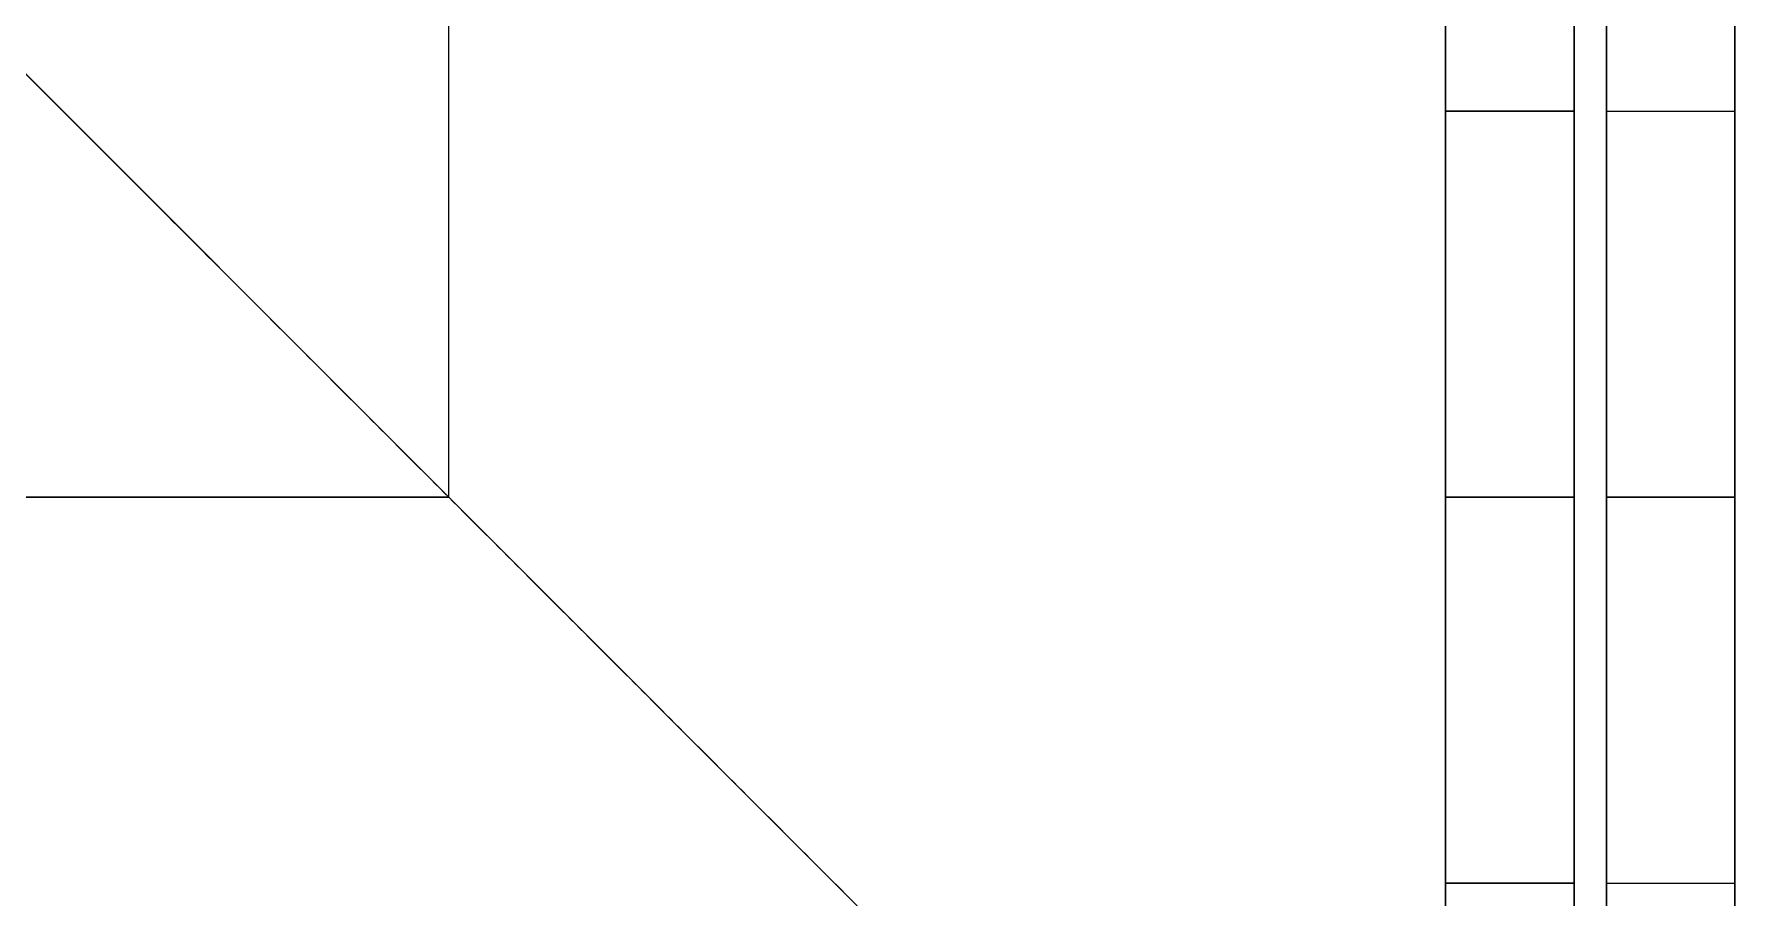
# Model space of a CAD drawing. Header units: millimetres. Extents: x -5956 to -4640, y -5088 to -3772.
# Drawn here: x -4666.56 to -4640.11, y -5074.12 to -5060.69 of the extents above; entities that cross this region are included whole.
import ezdxf

# ---------------------------------------------------------------- set-up
doc = ezdxf.new("R2010")
doc.units = ezdxf.units.MM
doc.header["$MEASUREMENT"] = 0
doc.layers.add('staal', color=5, linetype='Continuous', true_color=0x0000ff)

msp = doc.modelspace()

# ---------------------------------------------------------------- linework, layer by layer
at = {"layer": 'staal'}
for p, q in [((-4640.11, -5087.894, -424.813), (-4680.11, -5047.894, -424.813)), ((-4640.11, -5087.894, -424.813), (-4680.11, -5047.894, -424.813)), ((-4640.11, -5087.894, 1276), (-4680.11, -5047.894, 1276)), ((-4644.61, -5061.894, 1490.51), (-4642.61, -5061.894, 1490.51)), ((-4644.61, -5061.894, 1565.51), (-4642.61, -5061.894, 1565.51)), ((-4644.61, -5061.894, 1791.51), (-4642.61, -5061.894, 1791.51)), ((-4644.61, -5061.894, 1716.51), (-4642.61, -5061.894, 1716.51)), ((-4642.61, -5061.894, -254.313), (-4644.61, -5061.894, -254.313)), ((-4642.61, -5061.894, -329.313), (-4644.61, -5061.894, -329.313)), ((-4642.11, -5061.894, 1145.5), (-4640.11, -5061.894, 1145.5)), ((-4642.11, -5061.894, 1220.5), (-4640.11, -5061.894, 1220.5)), ((-4642.11, -5061.894, 995.5), (-4640.11, -5061.894, 995.5)), ((-4642.11, -5061.894, 1070.5), (-4640.11, -5061.894, 1070.5)), ((-4642.11, -5061.894, 845.5), (-4640.11, -5061.894, 845.5)), ((-4642.11, -5061.894, 920.5), (-4640.11, -5061.894, 920.5)), ((-4642.11, -5061.894, 770.5), (-4640.11, -5061.894, 770.5)), ((-4642.11, -5061.894, 695.5), (-4640.11, -5061.894, 695.5)), ((-4642.11, -5061.894, 95.5), (-4640.11, -5061.894, 95.5)), ((-4642.11, -5061.894, 170.5), (-4640.11, -5061.894, 170.5)), ((-4642.11, -5061.894, 320.5), (-4640.11, -5061.894, 320.5)), ((-4642.11, -5061.894, 245.5), (-4640.11, -5061.894, 245.5)), ((-4642.11, -5061.894, 470.5), (-4640.11, -5061.894, 470.5)), ((-4642.11, -5061.894, 395.5), (-4640.11, -5061.894, 395.5)), ((-4642.11, -5061.894, 620.5), (-4640.11, -5061.894, 620.5)), ((-4642.11, -5061.894, 545.5), (-4640.11, -5061.894, 545.5)), ((-4644.61, -5067.894, 1621.01), (-4642.61, -5067.894, 1621.01)), ((-4644.61, -5067.894, 1453.01), (-4642.61, -5067.894, 1453.01)), ((-4644.61, -5067.894, 1484.51), (-4642.61, -5067.894, 1484.51)), ((-4644.61, -5067.894, 1496.51), (-4642.61, -5067.894, 1496.51)), ((-4644.61, -5067.894, 1559.51), (-4642.61, -5067.894, 1559.51)), ((-4644.61, -5067.894, 1571.51), (-4642.61, -5067.894, 1571.51)), ((-4644.61, -5067.894, 1661.01), (-4642.61, -5067.894, 1661.01)), ((-4644.61, -5067.894, 1829.01), (-4642.61, -5067.894, 1829.01)), ((-4644.61, -5067.894, 1797.51), (-4642.61, -5067.894, 1797.51)), ((-4644.61, -5067.894, 1785.51), (-4642.61, -5067.894, 1785.51)), ((-4644.61, -5067.894, 1722.51), (-4642.61, -5067.894, 1722.51)), ((-4644.61, -5067.894, 1710.51), (-4642.61, -5067.894, 1710.51)), ((-4642.61, -5067.894, -384.813), (-4644.61, -5067.894, -384.813)), ((-4642.61, -5067.894, -216.813), (-4644.61, -5067.894, -216.813)), ((-4642.61, -5067.894, -248.313), (-4644.61, -5067.894, -248.313)), ((-4642.61, -5067.894, -260.313), (-4644.61, -5067.894, -260.313)), ((-4642.61, -5067.894, -323.313), (-4644.61, -5067.894, -323.313)), ((-4642.61, -5067.894, -335.313), (-4644.61, -5067.894, -335.313)), ((-4640.11, -5067.894, 40), (-4642.11, -5067.894, 40)), ((-4640.11, -5067.894, 1276), (-4642.11, -5067.894, 1276)), ((-4642.11, -5067.894, 1139.5), (-4640.11, -5067.894, 1139.5)), ((-4642.11, -5067.894, 1151.5), (-4640.11, -5067.894, 1151.5)), ((-4642.11, -5067.894, 1214.5), (-4640.11, -5067.894, 1214.5)), ((-4642.11, -5067.894, 1226.5), (-4640.11, -5067.894, 1226.5)), ((-4642.11, -5067.894, 989.5), (-4640.11, -5067.894, 989.5)), ((-4642.11, -5067.894, 1001.5), (-4640.11, -5067.894, 1001.5)), ((-4642.11, -5067.894, 1064.5), (-4640.11, -5067.894, 1064.5)), ((-4642.11, -5067.894, 1076.5), (-4640.11, -5067.894, 1076.5)), ((-4642.11, -5067.894, 839.5), (-4640.11, -5067.894, 839.5)), ((-4642.11, -5067.894, 851.5), (-4640.11, -5067.894, 851.5)), ((-4642.11, -5067.894, 914.5), (-4640.11, -5067.894, 914.5)), ((-4642.11, -5067.894, 926.5), (-4640.11, -5067.894, 926.5)), ((-4642.11, -5067.894, 764.5), (-4640.11, -5067.894, 764.5)), ((-4642.11, -5067.894, 776.5), (-4640.11, -5067.894, 776.5)), ((-4642.11, -5067.894, 689.5), (-4640.11, -5067.894, 689.5)), ((-4642.11, -5067.894, 701.5), (-4640.11, -5067.894, 701.5)), ((-4642.11, -5067.894, 89.5), (-4640.11, -5067.894, 89.5)), ((-4642.11, -5067.894, 101.5), (-4640.11, -5067.894, 101.5)), ((-4642.11, -5067.894, 164.5), (-4640.11, -5067.894, 164.5)), ((-4642.11, -5067.894, 176.5), (-4640.11, -5067.894, 176.5)), ((-4642.11, -5067.894, 314.5), (-4640.11, -5067.894, 314.5)), ((-4642.11, -5067.894, 326.5), (-4640.11, -5067.894, 326.5)), ((-4642.11, -5067.894, 239.5), (-4640.11, -5067.894, 239.5)), ((-4642.11, -5067.894, 251.5), (-4640.11, -5067.894, 251.5)), ((-4642.11, -5067.894, 464.5), (-4640.11, -5067.894, 464.5)), ((-4642.11, -5067.894, 476.5), (-4640.11, -5067.894, 476.5)), ((-4642.11, -5067.894, 389.5), (-4640.11, -5067.894, 389.5)), ((-4642.11, -5067.894, 401.5), (-4640.11, -5067.894, 401.5)), ((-4642.11, -5067.894, 614.5), (-4640.11, -5067.894, 614.5)), ((-4642.11, -5067.894, 626.5), (-4640.11, -5067.894, 626.5)), ((-4642.11, -5067.894, 539.5), (-4640.11, -5067.894, 539.5)), ((-4642.11, -5067.894, 551.5), (-4640.11, -5067.894, 551.5)), ((-4644.61, -5073.894, 1490.51), (-4642.61, -5073.894, 1490.51)), ((-4644.61, -5073.894, 1565.51), (-4642.61, -5073.894, 1565.51)), ((-4644.61, -5073.894, 1791.51), (-4642.61, -5073.894, 1791.51)), ((-4644.61, -5073.894, 1716.51), (-4642.61, -5073.894, 1716.51)), ((-4642.61, -5073.894, -254.313), (-4644.61, -5073.894, -254.313)), ((-4642.61, -5073.894, -329.313), (-4644.61, -5073.894, -329.313)), ((-4642.11, -5073.894, 1145.5), (-4640.11, -5073.894, 1145.5)), ((-4642.11, -5073.894, 1220.5), (-4640.11, -5073.894, 1220.5)), ((-4642.11, -5073.894, 995.5), (-4640.11, -5073.894, 995.5)), ((-4642.11, -5073.894, 1070.5), (-4640.11, -5073.894, 1070.5)), ((-4642.11, -5073.894, 845.5), (-4640.11, -5073.894, 845.5)), ((-4642.11, -5073.894, 920.5), (-4640.11, -5073.894, 920.5)), ((-4642.11, -5073.894, 770.5), (-4640.11, -5073.894, 770.5)), ((-4642.11, -5073.894, 695.5), (-4640.11, -5073.894, 695.5)), ((-4642.11, -5073.894, 95.5), (-4640.11, -5073.894, 95.5)), ((-4642.11, -5073.894, 170.5), (-4640.11, -5073.894, 170.5)), ((-4642.11, -5073.894, 320.5), (-4640.11, -5073.894, 320.5)), ((-4642.11, -5073.894, 245.5), (-4640.11, -5073.894, 245.5)), ((-4642.11, -5073.894, 470.5), (-4640.11, -5073.894, 470.5)), ((-4642.11, -5073.894, 395.5), (-4640.11, -5073.894, 395.5)), ((-4642.11, -5073.894, 620.5), (-4640.11, -5073.894, 620.5)), ((-4642.11, -5073.894, 545.5), (-4640.11, -5073.894, 545.5))]:
    msp.add_line(p, q, dxfattribs=at)
msp.add_lwpolyline([(-4640.11, -5087.894), (-5956.11, -5087.894), (-5956.11, -3771.894), (-4640.11, -3771.894)], close=True, dxfattribs=at)
for points in [[(-4640.11, -5087.894, 1621.01), (-4640.11, -4429.894, 1621.01), (-4640.11, -3771.894, 1621.01)], [(-4640.11, -5087.894, 1661.01), (-4640.11, -4429.894, 1661.01), (-4640.11, -3771.894, 1661.01)], [(-4640.11, -5087.894, -424.813), (-4640.11, -4429.894, -424.813), (-4640.11, -3771.894, -424.813)], [(-4640.11, -5087.894, -384.813), (-4640.11, -4429.894, -384.813), (-4640.11, -3771.894, -384.813)], [(-4642.11, -5085.894, 1659.01), (-4642.11, -4429.894, 1659.01), (-4642.11, -3773.894, 1659.01)], [(-4642.11, -5085.894, 1623.01), (-4642.11, -4429.894, 1623.01), (-4642.11, -3773.894, 1623.01)], [(-4642.11, -5085.894, -386.813), (-4642.11, -4429.894, -386.813), (-4642.11, -3773.894, -386.813)], [(-4642.11, -5085.894, -422.813), (-4642.11, -4429.894, -422.813), (-4642.11, -3773.894, -422.813)], [(-4660.11, -5067.894, 1661.01), (-4660.11, -5032.644, 1661.01), (-4660.11, -4997.394, 1661.01)], [(-4660.11, -5067.894, 1659.01), (-4660.11, -5032.644, 1659.01), (-4660.11, -4997.394, 1659.01)], [(-4660.11, -5067.894, 1623.01), (-4660.11, -5032.644, 1623.01), (-4660.11, -4997.394, 1623.01)], [(-4660.11, -5067.894, 1621.01), (-4660.11, -5032.644, 1621.01), (-4660.11, -4997.394, 1621.01)], [(-4660.11, -5067.894, -384.813), (-4660.11, -5033.144, -384.813), (-4660.11, -4998.394, -384.813)], [(-4660.11, -5067.894, -386.813), (-4660.11, -5033.144, -386.813), (-4660.11, -4998.394, -386.813)], [(-4660.11, -5067.894, -422.813), (-4660.11, -5033.144, -422.813), (-4660.11, -4998.394, -422.813)], [(-4660.11, -5067.894, -424.813), (-4660.11, -5033.144, -424.813), (-4660.11, -4998.394, -424.813)], [(-4642.11, -5085.894, 1641.01), (-4642.11, -5042.144, 1641.01), (-4642.11, -4998.394, 1641.01)], [(-4642.11, -5085.894, -404.813), (-4642.11, -5042.144, -404.813), (-4642.11, -4998.394, -404.813)], [(-4640.11, -5087.894, 1641.01), (-4640.11, -5043.144, 1641.01), (-4640.11, -4998.394, 1641.01)], [(-4640.11, -5087.894, -404.813), (-4640.11, -5043.144, -404.813), (-4640.11, -4998.394, -404.813)], [(-4640.11, -5087.894, 1621.01), (-4660.11, -5067.894, 1621.01), (-4680.11, -5047.894, 1621.01)], [(-4680.11, -5047.894, 1661.01), (-4660.11, -5067.894, 1661.01), (-4640.11, -5087.894, 1661.01)], [(-4640.11, -5087.894, 1621.01), (-4660.11, -5067.894, 1621.01), (-4680.11, -5047.894, 1621.01)], [(-4680.11, -5047.894, 1661.01), (-4660.11, -5067.894, 1661.01), (-4640.11, -5087.894, 1661.01)], [(-4640.11, -5087.894, -384.813), (-4660.11, -5067.894, -384.813), (-4680.11, -5047.894, -384.813)], [(-4640.11, -5087.894, -424.813), (-4660.11, -5067.894, -424.813), (-4680.11, -5047.894, -424.813)], [(-4680.11, -5047.894, -384.813), (-4660.11, -5067.894, -384.813), (-4640.11, -5087.894, -384.813)], [(-4640.11, -5087.894, 40), (-4640.11, -5067.894, 40), (-4640.11, -5047.894, 40)], [(-4640.11, -5087.894, 1276), (-4640.11, -5067.894, 1276), (-4640.11, -5047.894, 1276)], [(-4640.11, -5087.894, 658), (-4640.11, -5067.894, 658), (-4640.11, -5047.894, 658)], [(-4642.11, -5085.894, 1659.01), (-4660.11, -5067.894, 1659.01), (-4678.11, -5049.894, 1659.01)], [(-4678.11, -5049.894, 1623.01), (-4660.11, -5067.894, 1623.01), (-4642.11, -5085.894, 1623.01)], [(-4642.11, -5085.894, 1659.01), (-4660.11, -5067.894, 1659.01), (-4678.11, -5049.894, 1659.01)], [(-4678.11, -5049.894, 1623.01), (-4660.11, -5067.894, 1623.01), (-4642.11, -5085.894, 1623.01)], [(-4678.11, -5049.894, -386.813), (-4660.11, -5067.894, -386.813), (-4642.11, -5085.894, -386.813)], [(-4642.11, -5085.894, -422.813), (-4660.11, -5067.894, -422.813), (-4678.11, -5049.894, -422.813)], [(-4642.11, -5085.894, -386.813), (-4660.11, -5067.894, -386.813), (-4678.11, -5049.894, -386.813)], [(-4678.11, -5049.894, -422.813), (-4660.11, -5067.894, -422.813), (-4642.11, -5085.894, -422.813)], [(-4642.11, -5049.894, 40), (-4642.11, -5067.894, 40), (-4642.11, -5085.894, 40)], [(-4642.11, -5049.894, 1276), (-4642.11, -5067.894, 1276), (-4642.11, -5085.894, 1276)], [(-4642.11, -5049.894, 658), (-4642.11, -5067.894, 658), (-4642.11, -5085.894, 658)], [(-4642.61, -5050.394, 1621.01), (-4642.61, -5067.894, 1621.01), (-4642.61, -5085.394, 1621.01)], [(-4642.61, -5050.394, 1453.01), (-4642.61, -5067.894, 1453.01), (-4642.61, -5085.394, 1453.01)], [(-4642.61, -5050.394, 1537.01), (-4642.61, -5067.894, 1537.01), (-4642.61, -5085.394, 1537.01)], [(-4642.61, -5050.394, 1661.01), (-4642.61, -5067.894, 1661.01), (-4642.61, -5085.394, 1661.01)], [(-4642.61, -5050.394, 1829.01), (-4642.61, -5067.894, 1829.01), (-4642.61, -5085.394, 1829.01)], [(-4642.61, -5050.394, 1745.01), (-4642.61, -5067.894, 1745.01), (-4642.61, -5085.394, 1745.01)], [(-4642.61, -5085.394, -384.813), (-4642.61, -5067.894, -384.813), (-4642.61, -5050.394, -384.813)], [(-4642.61, -5085.394, -216.813), (-4642.61, -5067.894, -216.813), (-4642.61, -5050.394, -216.813)], [(-4642.61, -5085.394, -300.813), (-4642.61, -5067.894, -300.813), (-4642.61, -5050.394, -300.813)], [(-4644.61, -5083.394, 1621.01), (-4644.61, -5067.894, 1621.01), (-4644.61, -5052.394, 1621.01)], [(-4644.61, -5083.394, 1453.01), (-4644.61, -5067.894, 1453.01), (-4644.61, -5052.394, 1453.01)], [(-4644.61, -5083.394, 1537.01), (-4644.61, -5067.894, 1537.01), (-4644.61, -5052.394, 1537.01)], [(-4644.61, -5083.394, 1661.01), (-4644.61, -5067.894, 1661.01), (-4644.61, -5052.394, 1661.01)], [(-4644.61, -5083.394, 1829.01), (-4644.61, -5067.894, 1829.01), (-4644.61, -5052.394, 1829.01)], [(-4644.61, -5083.394, 1745.01), (-4644.61, -5067.894, 1745.01), (-4644.61, -5052.394, 1745.01)], [(-4644.61, -5052.394, -384.813), (-4644.61, -5067.894, -384.813), (-4644.61, -5083.394, -384.813)], [(-4644.61, -5052.394, -216.813), (-4644.61, -5067.894, -216.813), (-4644.61, -5083.394, -216.813)], [(-4644.61, -5052.394, -300.813), (-4644.61, -5067.894, -300.813), (-4644.61, -5083.394, -300.813)], [(-4660.11, -5067.894, 1661.01), (-4695.36, -5067.894, 1661.01), (-4730.61, -5067.894, 1661.01)], [(-4660.11, -5067.894, 1659.01), (-4695.36, -5067.894, 1659.01), (-4730.61, -5067.894, 1659.01)], [(-4660.11, -5067.894, 1623.01), (-4695.36, -5067.894, 1623.01), (-4730.61, -5067.894, 1623.01)], [(-4660.11, -5067.894, 1621.01), (-4695.36, -5067.894, 1621.01), (-4730.61, -5067.894, 1621.01)], [(-4730.61, -5067.894, -384.813), (-4695.36, -5067.894, -384.813), (-4660.11, -5067.894, -384.813)], [(-4730.61, -5067.894, -386.813), (-4695.36, -5067.894, -386.813), (-4660.11, -5067.894, -386.813)], [(-4730.61, -5067.894, -422.813), (-4695.36, -5067.894, -422.813), (-4660.11, -5067.894, -422.813)], [(-4730.61, -5067.894, -424.813), (-4695.36, -5067.894, -424.813), (-4660.11, -5067.894, -424.813)], [(-4660.11, -5067.894, 1621.01), (-4660.11, -5067.894, 1622.01), (-4660.11, -5067.894, 1623.01)], [(-4660.11, -5067.894, 1659.01), (-4660.11, -5067.894, 1660.01), (-4660.11, -5067.894, 1661.01)], [(-4660.11, -5067.894, 1621.01), (-4660.11, -5067.894, 1622.01), (-4660.11, -5067.894, 1623.01)], [(-4660.11, -5067.894, 1659.01), (-4660.11, -5067.894, 1660.01), (-4660.11, -5067.894, 1661.01)], [(-4660.11, -5067.894, -424.813), (-4660.11, -5067.894, -423.813), (-4660.11, -5067.894, -422.813)], [(-4660.11, -5067.894, -386.813), (-4660.11, -5067.894, -385.813), (-4660.11, -5067.894, -384.813)], [(-4659.957, -5068.046, -384.813), (-4659.957, -5068.046, -385.813), (-4659.957, -5068.046, -386.813)], [(-4659.957, -5068.046, -422.813), (-4659.957, -5068.046, -423.813), (-4659.957, -5068.046, -424.813)], [(-4644.61, -5067.894, 1621.01), (-4644.61, -5067.894, 1596.26), (-4644.61, -5067.894, 1571.51)], [(-4644.61, -5067.894, 1559.51), (-4644.61, -5067.894, 1528.01), (-4644.61, -5067.894, 1496.51)], [(-4644.61, -5067.894, 1484.51), (-4644.61, -5067.894, 1468.76), (-4644.61, -5067.894, 1453.01)], [(-4644.61, -5067.894, 1661.01), (-4644.61, -5067.894, 1685.76), (-4644.61, -5067.894, 1710.51)], [(-4644.61, -5067.894, 1722.51), (-4644.61, -5067.894, 1754.01), (-4644.61, -5067.894, 1785.51)], [(-4644.61, -5067.894, 1797.51), (-4644.61, -5067.894, 1813.26), (-4644.61, -5067.894, 1829.01)], [(-4644.61, -5067.894, -384.813), (-4644.61, -5067.894, -360.063), (-4644.61, -5067.894, -335.313)], [(-4644.61, -5067.894, -323.313), (-4644.61, -5067.894, -291.813), (-4644.61, -5067.894, -260.313)], [(-4644.61, -5067.894, -248.313), (-4644.61, -5067.894, -232.563), (-4644.61, -5067.894, -216.813)], [(-4642.61, -5067.894, 1621.01), (-4642.61, -5067.894, 1596.26), (-4642.61, -5067.894, 1571.51)], [(-4642.61, -5067.894, 1559.51), (-4642.61, -5067.894, 1528.01), (-4642.61, -5067.894, 1496.51)], [(-4642.61, -5067.894, 1484.51), (-4642.61, -5067.894, 1468.76), (-4642.61, -5067.894, 1453.01)], [(-4642.61, -5067.894, 1661.01), (-4642.61, -5067.894, 1685.76), (-4642.61, -5067.894, 1710.51)], [(-4642.61, -5067.894, 1722.51), (-4642.61, -5067.894, 1754.01), (-4642.61, -5067.894, 1785.51)], [(-4642.61, -5067.894, 1797.51), (-4642.61, -5067.894, 1813.26), (-4642.61, -5067.894, 1829.01)], [(-4642.61, -5067.894, -384.813), (-4642.61, -5067.894, -360.063), (-4642.61, -5067.894, -335.313)], [(-4642.61, -5067.894, -323.313), (-4642.61, -5067.894, -291.813), (-4642.61, -5067.894, -260.313)], [(-4642.61, -5067.894, -248.313), (-4642.61, -5067.894, -232.563), (-4642.61, -5067.894, -216.813)], [(-4642.11, -5067.894, 40), (-4642.11, -5067.894, 64.75), (-4642.11, -5067.894, 89.5)], [(-4642.11, -5067.894, 101.5), (-4642.11, -5067.894, 133), (-4642.11, -5067.894, 164.5)], [(-4642.11, -5067.894, 176.5), (-4642.11, -5067.894, 208), (-4642.11, -5067.894, 239.5)], [(-4642.11, -5067.894, 251.5), (-4642.11, -5067.894, 283), (-4642.11, -5067.894, 314.5)], [(-4642.11, -5067.894, 326.5), (-4642.11, -5067.894, 358), (-4642.11, -5067.894, 389.5)], [(-4642.11, -5067.894, 401.5), (-4642.11, -5067.894, 433), (-4642.11, -5067.894, 464.5)], [(-4642.11, -5067.894, 476.5), (-4642.11, -5067.894, 508), (-4642.11, -5067.894, 539.5)], [(-4642.11, -5067.894, 551.5), (-4642.11, -5067.894, 583), (-4642.11, -5067.894, 614.5)], [(-4642.11, -5067.894, 626.5), (-4642.11, -5067.894, 658), (-4642.11, -5067.894, 689.5)], [(-4642.11, -5067.894, 701.5), (-4642.11, -5067.894, 733), (-4642.11, -5067.894, 764.5)], [(-4642.11, -5067.894, 776.5), (-4642.11, -5067.894, 808), (-4642.11, -5067.894, 839.5)], [(-4642.11, -5067.894, 851.5), (-4642.11, -5067.894, 883), (-4642.11, -5067.894, 914.5)], [(-4642.11, -5067.894, 926.5), (-4642.11, -5067.894, 958), (-4642.11, -5067.894, 989.5)], [(-4642.11, -5067.894, 1001.5), (-4642.11, -5067.894, 1033), (-4642.11, -5067.894, 1064.5)], [(-4642.11, -5067.894, 1076.5), (-4642.11, -5067.894, 1108), (-4642.11, -5067.894, 1139.5)], [(-4642.11, -5067.894, 1151.5), (-4642.11, -5067.894, 1183), (-4642.11, -5067.894, 1214.5)], [(-4642.11, -5067.894, 1226.5), (-4642.11, -5067.894, 1251.25), (-4642.11, -5067.894, 1276)], [(-4640.11, -5067.894, 40), (-4640.11, -5067.894, 64.75), (-4640.11, -5067.894, 89.5)], [(-4640.11, -5067.894, 101.5), (-4640.11, -5067.894, 133), (-4640.11, -5067.894, 164.5)], [(-4640.11, -5067.894, 176.5), (-4640.11, -5067.894, 208), (-4640.11, -5067.894, 239.5)], [(-4640.11, -5067.894, 251.5), (-4640.11, -5067.894, 283), (-4640.11, -5067.894, 314.5)], [(-4640.11, -5067.894, 326.5), (-4640.11, -5067.894, 358), (-4640.11, -5067.894, 389.5)], [(-4640.11, -5067.894, 401.5), (-4640.11, -5067.894, 433), (-4640.11, -5067.894, 464.5)], [(-4640.11, -5067.894, 476.5), (-4640.11, -5067.894, 508), (-4640.11, -5067.894, 539.5)], [(-4640.11, -5067.894, 551.5), (-4640.11, -5067.894, 583), (-4640.11, -5067.894, 614.5)], [(-4640.11, -5067.894, 626.5), (-4640.11, -5067.894, 658), (-4640.11, -5067.894, 689.5)], [(-4640.11, -5067.894, 701.5), (-4640.11, -5067.894, 733), (-4640.11, -5067.894, 764.5)], [(-4640.11, -5067.894, 776.5), (-4640.11, -5067.894, 808), (-4640.11, -5067.894, 839.5)], [(-4640.11, -5067.894, 851.5), (-4640.11, -5067.894, 883), (-4640.11, -5067.894, 914.5)], [(-4640.11, -5067.894, 926.5), (-4640.11, -5067.894, 958), (-4640.11, -5067.894, 989.5)], [(-4640.11, -5067.894, 1001.5), (-4640.11, -5067.894, 1033), (-4640.11, -5067.894, 1064.5)], [(-4640.11, -5067.894, 1076.5), (-4640.11, -5067.894, 1108), (-4640.11, -5067.894, 1139.5)], [(-4640.11, -5067.894, 1151.5), (-4640.11, -5067.894, 1183), (-4640.11, -5067.894, 1214.5)], [(-4640.11, -5067.894, 1226.5), (-4640.11, -5067.894, 1251.25), (-4640.11, -5067.894, 1276)]]:
    msp.add_open_spline(points, degree=2, dxfattribs=at)
for points, weights, knots in [([(-4644.61, -5073.894, 1490.51), (-4644.61, -5073.894, 1484.51), (-4644.61, -5067.894, 1484.51), (-4644.61, -5061.894, 1484.51), (-4644.61, -5061.894, 1490.51), (-4644.61, -5061.894, 1496.51), (-4644.61, -5067.894, 1496.51), (-4644.61, -5073.894, 1496.51), (-4644.61, -5073.894, 1490.51)], [1, 0.707106781187, 1, 0.707106781187, 1, 0.707106781187, 1, 0.707106781187, 1], [0, 0, 0, 7.853982, 7.853982, 15.707963, 15.707963, 23.561945, 23.561945, 31.415927, 31.415927, 31.415927]), ([(-4644.61, -5073.894, 1565.51), (-4644.61, -5073.894, 1559.51), (-4644.61, -5067.894, 1559.51), (-4644.61, -5061.894, 1559.51), (-4644.61, -5061.894, 1565.51), (-4644.61, -5061.894, 1571.51), (-4644.61, -5067.894, 1571.51), (-4644.61, -5073.894, 1571.51), (-4644.61, -5073.894, 1565.51)], [1, 0.707106781187, 1, 0.707106781187, 1, 0.707106781187, 1, 0.707106781187, 1], [0, 0, 0, 7.853982, 7.853982, 15.707963, 15.707963, 23.561945, 23.561945, 31.415927, 31.415927, 31.415927]), ([(-4644.61, -5073.894, 1791.51), (-4644.61, -5073.894, 1797.51), (-4644.61, -5067.894, 1797.51), (-4644.61, -5061.894, 1797.51), (-4644.61, -5061.894, 1791.51), (-4644.61, -5061.894, 1785.51), (-4644.61, -5067.894, 1785.51), (-4644.61, -5073.894, 1785.51), (-4644.61, -5073.894, 1791.51)], [1, 0.707106781187, 1, 0.707106781187, 1, 0.707106781187, 1, 0.707106781187, 1], [0, 0, 0, 7.853982, 7.853982, 15.707963, 15.707963, 23.561945, 23.561945, 31.415927, 31.415927, 31.415927]), ([(-4644.61, -5073.894, 1716.51), (-4644.61, -5073.894, 1722.51), (-4644.61, -5067.894, 1722.51), (-4644.61, -5061.894, 1722.51), (-4644.61, -5061.894, 1716.51), (-4644.61, -5061.894, 1710.51), (-4644.61, -5067.894, 1710.51), (-4644.61, -5073.894, 1710.51), (-4644.61, -5073.894, 1716.51)], [1, 0.707106781187, 1, 0.707106781187, 1, 0.707106781187, 1, 0.707106781187, 1], [0, 0, 0, 7.853982, 7.853982, 15.707963, 15.707963, 23.561945, 23.561945, 31.415927, 31.415927, 31.415927]), ([(-4644.61, -5073.894, -254.313), (-4644.61, -5073.894, -260.313), (-4644.61, -5067.894, -260.313), (-4644.61, -5061.894, -260.313), (-4644.61, -5061.894, -254.313), (-4644.61, -5061.894, -248.313), (-4644.61, -5067.894, -248.313), (-4644.61, -5073.894, -248.313), (-4644.61, -5073.894, -254.313)], [1, 0.707106781187, 1, 0.707106781187, 1, 0.707106781187, 1, 0.707106781187, 1], [-31.415927, -31.415927, -31.415927, -23.561945, -23.561945, -15.707963, -15.707963, -7.853982, -7.853982, 0, 0, 0]), ([(-4644.61, -5073.894, -329.313), (-4644.61, -5073.894, -335.313), (-4644.61, -5067.894, -335.313), (-4644.61, -5061.894, -335.313), (-4644.61, -5061.894, -329.313), (-4644.61, -5061.894, -323.313), (-4644.61, -5067.894, -323.313), (-4644.61, -5073.894, -323.313), (-4644.61, -5073.894, -329.313)], [1, 0.707106781187, 1, 0.707106781187, 1, 0.707106781187, 1, 0.707106781187, 1], [-31.415927, -31.415927, -31.415927, -23.561945, -23.561945, -15.707963, -15.707963, -7.853982, -7.853982, 0, 0, 0]), ([(-4642.61, -5073.894, 1490.51), (-4642.61, -5073.894, 1496.51), (-4642.61, -5067.894, 1496.51), (-4642.61, -5061.894, 1496.51), (-4642.61, -5061.894, 1490.51), (-4642.61, -5061.894, 1484.51), (-4642.61, -5067.894, 1484.51), (-4642.61, -5073.894, 1484.51), (-4642.61, -5073.894, 1490.51)], [1, 0.707106781187, 1, 0.707106781187, 1, 0.707106781187, 1, 0.707106781187, 1], [-31.415927, -31.415927, -31.415927, -23.561945, -23.561945, -15.707963, -15.707963, -7.853982, -7.853982, 0, 0, 0]), ([(-4642.61, -5073.894, 1565.51), (-4642.61, -5073.894, 1571.51), (-4642.61, -5067.894, 1571.51), (-4642.61, -5061.894, 1571.51), (-4642.61, -5061.894, 1565.51), (-4642.61, -5061.894, 1559.51), (-4642.61, -5067.894, 1559.51), (-4642.61, -5073.894, 1559.51), (-4642.61, -5073.894, 1565.51)], [1, 0.707106781187, 1, 0.707106781187, 1, 0.707106781187, 1, 0.707106781187, 1], [-31.415927, -31.415927, -31.415927, -23.561945, -23.561945, -15.707963, -15.707963, -7.853982, -7.853982, 0, 0, 0]), ([(-4642.61, -5073.894, 1791.51), (-4642.61, -5073.894, 1785.51), (-4642.61, -5067.894, 1785.51), (-4642.61, -5061.894, 1785.51), (-4642.61, -5061.894, 1791.51), (-4642.61, -5061.894, 1797.51), (-4642.61, -5067.894, 1797.51), (-4642.61, -5073.894, 1797.51), (-4642.61, -5073.894, 1791.51)], [1, 0.707106781187, 1, 0.707106781187, 1, 0.707106781187, 1, 0.707106781187, 1], [-31.415927, -31.415927, -31.415927, -23.561945, -23.561945, -15.707963, -15.707963, -7.853982, -7.853982, 0, 0, 0]), ([(-4642.61, -5073.894, 1716.51), (-4642.61, -5073.894, 1710.51), (-4642.61, -5067.894, 1710.51), (-4642.61, -5061.894, 1710.51), (-4642.61, -5061.894, 1716.51), (-4642.61, -5061.894, 1722.51), (-4642.61, -5067.894, 1722.51), (-4642.61, -5073.894, 1722.51), (-4642.61, -5073.894, 1716.51)], [1, 0.707106781187, 1, 0.707106781187, 1, 0.707106781187, 1, 0.707106781187, 1], [-31.415927, -31.415927, -31.415927, -23.561945, -23.561945, -15.707963, -15.707963, -7.853982, -7.853982, 0, 0, 0]), ([(-4642.61, -5073.894, -254.313), (-4642.61, -5073.894, -248.313), (-4642.61, -5067.894, -248.313), (-4642.61, -5061.894, -248.313), (-4642.61, -5061.894, -254.313), (-4642.61, -5061.894, -260.313), (-4642.61, -5067.894, -260.313), (-4642.61, -5073.894, -260.313), (-4642.61, -5073.894, -254.313)], [1, 0.707106781187, 1, 0.707106781187, 1, 0.707106781187, 1, 0.707106781187, 1], [0, 0, 0, 7.853982, 7.853982, 15.707963, 15.707963, 23.561945, 23.561945, 31.415927, 31.415927, 31.415927]), ([(-4642.61, -5073.894, -329.313), (-4642.61, -5073.894, -323.313), (-4642.61, -5067.894, -323.313), (-4642.61, -5061.894, -323.313), (-4642.61, -5061.894, -329.313), (-4642.61, -5061.894, -335.313), (-4642.61, -5067.894, -335.313), (-4642.61, -5073.894, -335.313), (-4642.61, -5073.894, -329.313)], [1, 0.707106781187, 1, 0.707106781187, 1, 0.707106781187, 1, 0.707106781187, 1], [0, 0, 0, 7.853982, 7.853982, 15.707963, 15.707963, 23.561945, 23.561945, 31.415927, 31.415927, 31.415927]), ([(-4642.11, -5073.894, 1145.5), (-4642.11, -5073.894, 1139.5), (-4642.11, -5067.894, 1139.5), (-4642.11, -5061.894, 1139.5), (-4642.11, -5061.894, 1145.5), (-4642.11, -5061.894, 1151.5), (-4642.11, -5067.894, 1151.5), (-4642.11, -5073.894, 1151.5), (-4642.11, -5073.894, 1145.5)], [1, 0.707106781187, 1, 0.707106781187, 1, 0.707106781187, 1, 0.707106781187, 1], [-31.415927, -31.415927, -31.415927, -23.561945, -23.561945, -15.707963, -15.707963, -7.853982, -7.853982, 0, 0, 0]), ([(-4642.11, -5073.894, 1220.5), (-4642.11, -5073.894, 1214.5), (-4642.11, -5067.894, 1214.5), (-4642.11, -5061.894, 1214.5), (-4642.11, -5061.894, 1220.5), (-4642.11, -5061.894, 1226.5), (-4642.11, -5067.894, 1226.5), (-4642.11, -5073.894, 1226.5), (-4642.11, -5073.894, 1220.5)], [1, 0.707106781187, 1, 0.707106781187, 1, 0.707106781187, 1, 0.707106781187, 1], [-31.415927, -31.415927, -31.415927, -23.561945, -23.561945, -15.707963, -15.707963, -7.853982, -7.853982, 0, 0, 0]), ([(-4642.11, -5073.894, 995.5), (-4642.11, -5073.894, 989.5), (-4642.11, -5067.894, 989.5), (-4642.11, -5061.894, 989.5), (-4642.11, -5061.894, 995.5), (-4642.11, -5061.894, 1001.5), (-4642.11, -5067.894, 1001.5), (-4642.11, -5073.894, 1001.5), (-4642.11, -5073.894, 995.5)], [1, 0.707106781187, 1, 0.707106781187, 1, 0.707106781187, 1, 0.707106781187, 1], [-31.415927, -31.415927, -31.415927, -23.561945, -23.561945, -15.707963, -15.707963, -7.853982, -7.853982, 0, 0, 0]), ([(-4642.11, -5073.894, 1070.5), (-4642.11, -5073.894, 1064.5), (-4642.11, -5067.894, 1064.5), (-4642.11, -5061.894, 1064.5), (-4642.11, -5061.894, 1070.5), (-4642.11, -5061.894, 1076.5), (-4642.11, -5067.894, 1076.5), (-4642.11, -5073.894, 1076.5), (-4642.11, -5073.894, 1070.5)], [1, 0.707106781187, 1, 0.707106781187, 1, 0.707106781187, 1, 0.707106781187, 1], [-31.415927, -31.415927, -31.415927, -23.561945, -23.561945, -15.707963, -15.707963, -7.853982, -7.853982, 0, 0, 0]), ([(-4642.11, -5073.894, 845.5), (-4642.11, -5073.894, 839.5), (-4642.11, -5067.894, 839.5), (-4642.11, -5061.894, 839.5), (-4642.11, -5061.894, 845.5), (-4642.11, -5061.894, 851.5), (-4642.11, -5067.894, 851.5), (-4642.11, -5073.894, 851.5), (-4642.11, -5073.894, 845.5)], [1, 0.707106781187, 1, 0.707106781187, 1, 0.707106781187, 1, 0.707106781187, 1], [-31.415927, -31.415927, -31.415927, -23.561945, -23.561945, -15.707963, -15.707963, -7.853982, -7.853982, 0, 0, 0]), ([(-4642.11, -5073.894, 920.5), (-4642.11, -5073.894, 914.5), (-4642.11, -5067.894, 914.5), (-4642.11, -5061.894, 914.5), (-4642.11, -5061.894, 920.5), (-4642.11, -5061.894, 926.5), (-4642.11, -5067.894, 926.5), (-4642.11, -5073.894, 926.5), (-4642.11, -5073.894, 920.5)], [1, 0.707106781187, 1, 0.707106781187, 1, 0.707106781187, 1, 0.707106781187, 1], [-31.415927, -31.415927, -31.415927, -23.561945, -23.561945, -15.707963, -15.707963, -7.853982, -7.853982, 0, 0, 0]), ([(-4642.11, -5073.894, 770.5), (-4642.11, -5073.894, 764.5), (-4642.11, -5067.894, 764.5), (-4642.11, -5061.894, 764.5), (-4642.11, -5061.894, 770.5), (-4642.11, -5061.894, 776.5), (-4642.11, -5067.894, 776.5), (-4642.11, -5073.894, 776.5), (-4642.11, -5073.894, 770.5)], [1, 0.707106781187, 1, 0.707106781187, 1, 0.707106781187, 1, 0.707106781187, 1], [-31.415927, -31.415927, -31.415927, -23.561945, -23.561945, -15.707963, -15.707963, -7.853982, -7.853982, 0, 0, 0]), ([(-4642.11, -5073.894, 695.5), (-4642.11, -5073.894, 689.5), (-4642.11, -5067.894, 689.5), (-4642.11, -5061.894, 689.5), (-4642.11, -5061.894, 695.5), (-4642.11, -5061.894, 701.5), (-4642.11, -5067.894, 701.5), (-4642.11, -5073.894, 701.5), (-4642.11, -5073.894, 695.5)], [1, 0.707106781187, 1, 0.707106781187, 1, 0.707106781187, 1, 0.707106781187, 1], [-31.415927, -31.415927, -31.415927, -23.561945, -23.561945, -15.707963, -15.707963, -7.853982, -7.853982, 0, 0, 0]), ([(-4642.11, -5073.894, 95.5), (-4642.11, -5073.894, 89.5), (-4642.11, -5067.894, 89.5), (-4642.11, -5061.894, 89.5), (-4642.11, -5061.894, 95.5), (-4642.11, -5061.894, 101.5), (-4642.11, -5067.894, 101.5), (-4642.11, -5073.894, 101.5), (-4642.11, -5073.894, 95.5)], [1, 0.707106781187, 1, 0.707106781187, 1, 0.707106781187, 1, 0.707106781187, 1], [-31.415927, -31.415927, -31.415927, -23.561945, -23.561945, -15.707963, -15.707963, -7.853982, -7.853982, 0, 0, 0]), ([(-4642.11, -5073.894, 170.5), (-4642.11, -5073.894, 164.5), (-4642.11, -5067.894, 164.5), (-4642.11, -5061.894, 164.5), (-4642.11, -5061.894, 170.5), (-4642.11, -5061.894, 176.5), (-4642.11, -5067.894, 176.5), (-4642.11, -5073.894, 176.5), (-4642.11, -5073.894, 170.5)], [1, 0.707106781187, 1, 0.707106781187, 1, 0.707106781187, 1, 0.707106781187, 1], [-31.415927, -31.415927, -31.415927, -23.561945, -23.561945, -15.707963, -15.707963, -7.853982, -7.853982, 0, 0, 0]), ([(-4642.11, -5073.894, 320.5), (-4642.11, -5073.894, 314.5), (-4642.11, -5067.894, 314.5), (-4642.11, -5061.894, 314.5), (-4642.11, -5061.894, 320.5), (-4642.11, -5061.894, 326.5), (-4642.11, -5067.894, 326.5), (-4642.11, -5073.894, 326.5), (-4642.11, -5073.894, 320.5)], [1, 0.707106781187, 1, 0.707106781187, 1, 0.707106781187, 1, 0.707106781187, 1], [-31.415927, -31.415927, -31.415927, -23.561945, -23.561945, -15.707963, -15.707963, -7.853982, -7.853982, 0, 0, 0]), ([(-4642.11, -5073.894, 245.5), (-4642.11, -5073.894, 239.5), (-4642.11, -5067.894, 239.5), (-4642.11, -5061.894, 239.5), (-4642.11, -5061.894, 245.5), (-4642.11, -5061.894, 251.5), (-4642.11, -5067.894, 251.5), (-4642.11, -5073.894, 251.5), (-4642.11, -5073.894, 245.5)], [1, 0.707106781187, 1, 0.707106781187, 1, 0.707106781187, 1, 0.707106781187, 1], [-31.415927, -31.415927, -31.415927, -23.561945, -23.561945, -15.707963, -15.707963, -7.853982, -7.853982, 0, 0, 0]), ([(-4642.11, -5073.894, 470.5), (-4642.11, -5073.894, 464.5), (-4642.11, -5067.894, 464.5), (-4642.11, -5061.894, 464.5), (-4642.11, -5061.894, 470.5), (-4642.11, -5061.894, 476.5), (-4642.11, -5067.894, 476.5), (-4642.11, -5073.894, 476.5), (-4642.11, -5073.894, 470.5)], [1, 0.707106781187, 1, 0.707106781187, 1, 0.707106781187, 1, 0.707106781187, 1], [-31.415927, -31.415927, -31.415927, -23.561945, -23.561945, -15.707963, -15.707963, -7.853982, -7.853982, 0, 0, 0]), ([(-4642.11, -5073.894, 395.5), (-4642.11, -5073.894, 389.5), (-4642.11, -5067.894, 389.5), (-4642.11, -5061.894, 389.5), (-4642.11, -5061.894, 395.5), (-4642.11, -5061.894, 401.5), (-4642.11, -5067.894, 401.5), (-4642.11, -5073.894, 401.5), (-4642.11, -5073.894, 395.5)], [1, 0.707106781187, 1, 0.707106781187, 1, 0.707106781187, 1, 0.707106781187, 1], [-31.415927, -31.415927, -31.415927, -23.561945, -23.561945, -15.707963, -15.707963, -7.853982, -7.853982, 0, 0, 0]), ([(-4642.11, -5073.894, 620.5), (-4642.11, -5073.894, 614.5), (-4642.11, -5067.894, 614.5), (-4642.11, -5061.894, 614.5), (-4642.11, -5061.894, 620.5), (-4642.11, -5061.894, 626.5), (-4642.11, -5067.894, 626.5), (-4642.11, -5073.894, 626.5), (-4642.11, -5073.894, 620.5)], [1, 0.707106781187, 1, 0.707106781187, 1, 0.707106781187, 1, 0.707106781187, 1], [-31.415927, -31.415927, -31.415927, -23.561945, -23.561945, -15.707963, -15.707963, -7.853982, -7.853982, 0, 0, 0]), ([(-4642.11, -5073.894, 545.5), (-4642.11, -5073.894, 539.5), (-4642.11, -5067.894, 539.5), (-4642.11, -5061.894, 539.5), (-4642.11, -5061.894, 545.5), (-4642.11, -5061.894, 551.5), (-4642.11, -5067.894, 551.5), (-4642.11, -5073.894, 551.5), (-4642.11, -5073.894, 545.5)], [1, 0.707106781187, 1, 0.707106781187, 1, 0.707106781187, 1, 0.707106781187, 1], [-31.415927, -31.415927, -31.415927, -23.561945, -23.561945, -15.707963, -15.707963, -7.853982, -7.853982, 0, 0, 0]), ([(-4640.11, -5073.894, 1145.5), (-4640.11, -5073.894, 1151.5), (-4640.11, -5067.894, 1151.5), (-4640.11, -5061.894, 1151.5), (-4640.11, -5061.894, 1145.5), (-4640.11, -5061.894, 1139.5), (-4640.11, -5067.894, 1139.5), (-4640.11, -5073.894, 1139.5), (-4640.11, -5073.894, 1145.5)], [1, 0.707106781187, 1, 0.707106781187, 1, 0.707106781187, 1, 0.707106781187, 1], [0, 0, 0, 7.853982, 7.853982, 15.707963, 15.707963, 23.561945, 23.561945, 31.415927, 31.415927, 31.415927]), ([(-4640.11, -5073.894, 1220.5), (-4640.11, -5073.894, 1226.5), (-4640.11, -5067.894, 1226.5), (-4640.11, -5061.894, 1226.5), (-4640.11, -5061.894, 1220.5), (-4640.11, -5061.894, 1214.5), (-4640.11, -5067.894, 1214.5), (-4640.11, -5073.894, 1214.5), (-4640.11, -5073.894, 1220.5)], [1, 0.707106781187, 1, 0.707106781187, 1, 0.707106781187, 1, 0.707106781187, 1], [0, 0, 0, 7.853982, 7.853982, 15.707963, 15.707963, 23.561945, 23.561945, 31.415927, 31.415927, 31.415927]), ([(-4640.11, -5073.894, 995.5), (-4640.11, -5073.894, 1001.5), (-4640.11, -5067.894, 1001.5), (-4640.11, -5061.894, 1001.5), (-4640.11, -5061.894, 995.5), (-4640.11, -5061.894, 989.5), (-4640.11, -5067.894, 989.5), (-4640.11, -5073.894, 989.5), (-4640.11, -5073.894, 995.5)], [1, 0.707106781187, 1, 0.707106781187, 1, 0.707106781187, 1, 0.707106781187, 1], [0, 0, 0, 7.853982, 7.853982, 15.707963, 15.707963, 23.561945, 23.561945, 31.415927, 31.415927, 31.415927]), ([(-4640.11, -5073.894, 1070.5), (-4640.11, -5073.894, 1076.5), (-4640.11, -5067.894, 1076.5), (-4640.11, -5061.894, 1076.5), (-4640.11, -5061.894, 1070.5), (-4640.11, -5061.894, 1064.5), (-4640.11, -5067.894, 1064.5), (-4640.11, -5073.894, 1064.5), (-4640.11, -5073.894, 1070.5)], [1, 0.707106781187, 1, 0.707106781187, 1, 0.707106781187, 1, 0.707106781187, 1], [0, 0, 0, 7.853982, 7.853982, 15.707963, 15.707963, 23.561945, 23.561945, 31.415927, 31.415927, 31.415927]), ([(-4640.11, -5073.894, 845.5), (-4640.11, -5073.894, 851.5), (-4640.11, -5067.894, 851.5), (-4640.11, -5061.894, 851.5), (-4640.11, -5061.894, 845.5), (-4640.11, -5061.894, 839.5), (-4640.11, -5067.894, 839.5), (-4640.11, -5073.894, 839.5), (-4640.11, -5073.894, 845.5)], [0.999999860338, 0.707106851018, 1, 0.707106781187, 1, 0.707106781187, 1, 0.707106781187, 1], [0, 0, 0, 7.85398, 7.85398, 15.707962, 15.707962, 23.561944, 23.561944, 31.415927, 31.415927, 31.415927]), ([(-4640.11, -5073.894, 920.5), (-4640.11, -5073.894, 926.5), (-4640.11, -5067.894, 926.5), (-4640.11, -5061.894, 926.5), (-4640.11, -5061.894, 920.5), (-4640.11, -5061.894, 914.5), (-4640.11, -5067.894, 914.5), (-4640.11, -5073.894, 914.5), (-4640.11, -5073.894, 920.5)], [1, 0.707106781187, 1, 0.707106781187, 1, 0.707106781187, 1, 0.707106781187, 1], [0, 0, 0, 7.853982, 7.853982, 15.707963, 15.707963, 23.561945, 23.561945, 31.415927, 31.415927, 31.415927]), ([(-4640.11, -5073.894, 770.5), (-4640.11, -5073.894, 776.5), (-4640.11, -5067.894, 776.5), (-4640.11, -5061.894, 776.5), (-4640.11, -5061.894, 770.5), (-4640.11, -5061.894, 764.5), (-4640.11, -5067.894, 764.5), (-4640.11, -5073.894, 764.5), (-4640.11, -5073.894, 770.5)], [1, 0.707106781187, 1, 0.707106781187, 1, 0.707106781187, 1, 0.707106781187, 1], [0, 0, 0, 7.853982, 7.853982, 15.707963, 15.707963, 23.561945, 23.561945, 31.415927, 31.415927, 31.415927]), ([(-4640.11, -5073.894, 695.5), (-4640.11, -5073.894, 701.5), (-4640.11, -5067.894, 701.5), (-4640.11, -5061.894, 701.5), (-4640.11, -5061.894, 695.5), (-4640.11, -5061.894, 689.5), (-4640.11, -5067.894, 689.5), (-4640.11, -5073.894, 689.5), (-4640.11, -5073.894, 695.5)], [1, 0.707106781187, 1, 0.707106781187, 1, 0.707106781187, 1, 0.707106781187, 1], [0, 0, 0, 7.853982, 7.853982, 15.707963, 15.707963, 23.561945, 23.561945, 31.415927, 31.415927, 31.415927]), ([(-4640.11, -5073.894, 95.5), (-4640.11, -5073.894, 101.5), (-4640.11, -5067.894, 101.5), (-4640.11, -5061.894, 101.5), (-4640.11, -5061.894, 95.5), (-4640.11, -5061.894, 89.5), (-4640.11, -5067.894, 89.5), (-4640.11, -5073.894, 89.5), (-4640.11, -5073.894, 95.5)], [1, 0.707106781187, 1, 0.707106781187, 1, 0.707106781187, 1, 0.707106781187, 1], [0, 0, 0, 7.853982, 7.853982, 15.707963, 15.707963, 23.561945, 23.561945, 31.415927, 31.415927, 31.415927]), ([(-4640.11, -5073.894, 170.5), (-4640.11, -5073.894, 176.5), (-4640.11, -5067.894, 176.5), (-4640.11, -5061.894, 176.5), (-4640.11, -5061.894, 170.5), (-4640.11, -5061.894, 164.5), (-4640.11, -5067.894, 164.5), (-4640.11, -5073.894, 164.5), (-4640.11, -5073.894, 170.5)], [1, 0.707106781187, 1, 0.707106781187, 1, 0.707106781187, 1, 0.707106781187, 1], [0, 0, 0, 7.853982, 7.853982, 15.707963, 15.707963, 23.561945, 23.561945, 31.415927, 31.415927, 31.415927]), ([(-4640.11, -5073.894, 320.5), (-4640.11, -5073.894, 326.5), (-4640.11, -5067.894, 326.5), (-4640.11, -5061.894, 326.5), (-4640.11, -5061.894, 320.5), (-4640.11, -5061.894, 314.5), (-4640.11, -5067.894, 314.5), (-4640.11, -5073.894, 314.5), (-4640.11, -5073.894, 320.5)], [1, 0.707106781187, 1, 0.707106781187, 1, 0.707106781187, 1, 0.707106781187, 1], [0, 0, 0, 7.853982, 7.853982, 15.707963, 15.707963, 23.561945, 23.561945, 31.415927, 31.415927, 31.415927]), ([(-4640.11, -5073.894, 245.5), (-4640.11, -5073.894, 251.5), (-4640.11, -5067.894, 251.5), (-4640.11, -5061.894, 251.5), (-4640.11, -5061.894, 245.5), (-4640.11, -5061.894, 239.5), (-4640.11, -5067.894, 239.5), (-4640.11, -5073.894, 239.5), (-4640.11, -5073.894, 245.5)], [0.999999860338, 0.707106851018, 1, 0.707106781187, 1, 0.707106781187, 1, 0.707106781187, 1], [0, 0, 0, 7.85398, 7.85398, 15.707962, 15.707962, 23.561944, 23.561944, 31.415927, 31.415927, 31.415927]), ([(-4640.11, -5073.894, 470.5), (-4640.11, -5073.894, 476.5), (-4640.11, -5067.894, 476.5), (-4640.11, -5061.894, 476.5), (-4640.11, -5061.894, 470.5), (-4640.11, -5061.894, 464.5), (-4640.11, -5067.894, 464.5), (-4640.11, -5073.894, 464.5), (-4640.11, -5073.894, 470.5)], [0.999999860338, 0.707106851018, 1, 0.707106781187, 1, 0.707106781187, 1, 0.707106781187, 1], [0, 0, 0, 7.85398, 7.85398, 15.707962, 15.707962, 23.561944, 23.561944, 31.415927, 31.415927, 31.415927]), ([(-4640.11, -5073.894, 395.5), (-4640.11, -5073.894, 401.5), (-4640.11, -5067.894, 401.5), (-4640.11, -5061.894, 401.5), (-4640.11, -5061.894, 395.5), (-4640.11, -5061.894, 389.5), (-4640.11, -5067.894, 389.5), (-4640.11, -5073.894, 389.5), (-4640.11, -5073.894, 395.5)], [1, 0.707106781187, 1, 0.707106781187, 1, 0.707106781187, 1, 0.707106781187, 1], [0, 0, 0, 7.853982, 7.853982, 15.707963, 15.707963, 23.561945, 23.561945, 31.415927, 31.415927, 31.415927]), ([(-4640.11, -5073.894, 620.5), (-4640.11, -5073.894, 626.5), (-4640.11, -5067.894, 626.5), (-4640.11, -5061.894, 626.5), (-4640.11, -5061.894, 620.5), (-4640.11, -5061.894, 614.5), (-4640.11, -5067.894, 614.5), (-4640.11, -5073.894, 614.5), (-4640.11, -5073.894, 620.5)], [1, 0.707106781187, 1, 0.707106781187, 1, 0.707106781187, 1, 0.707106781187, 1], [0, 0, 0, 7.853982, 7.853982, 15.707963, 15.707963, 23.561945, 23.561945, 31.415927, 31.415927, 31.415927]), ([(-4640.11, -5073.894, 545.5), (-4640.11, -5073.894, 551.5), (-4640.11, -5067.894, 551.5), (-4640.11, -5061.894, 551.5), (-4640.11, -5061.894, 545.5), (-4640.11, -5061.894, 539.5), (-4640.11, -5067.894, 539.5), (-4640.11, -5073.894, 539.5), (-4640.11, -5073.894, 545.5)], [1, 0.707106781187, 1, 0.707106781187, 1, 0.707106781187, 1, 0.707106781187, 1], [0, 0, 0, 7.853982, 7.853982, 15.707963, 15.707963, 23.561945, 23.561945, 31.415927, 31.415927, 31.415927]), ([(-4640.11, -5073.894, 95.5), (-4640.11, -5073.894, 89.5), (-4640.11, -5067.894, 89.5), (-4640.11, -5061.894, 89.5), (-4640.11, -5061.894, 95.5)], [1, 0.707106781187, 1, 0.707106781187, 1], [-31.415927, -31.415927, -31.415927, -23.561945, -23.561945, -15.707963, -15.707963, -15.707963]), ([(-4640.11, -5073.894, 170.5), (-4640.11, -5073.894, 164.5), (-4640.11, -5067.894, 164.5), (-4640.11, -5061.894, 164.5), (-4640.11, -5061.894, 170.5)], [1, 0.707106781187, 1, 0.707106781187, 1], [-31.415927, -31.415927, -31.415927, -23.561945, -23.561945, -15.707963, -15.707963, -15.707963]), ([(-4640.11, -5073.894, 320.5), (-4640.11, -5073.894, 314.5), (-4640.11, -5067.894, 314.5), (-4640.11, -5061.894, 314.5), (-4640.11, -5061.894, 320.5)], [1, 0.707106781187, 1, 0.707106781187, 1], [-31.415927, -31.415927, -31.415927, -23.561945, -23.561945, -15.707963, -15.707963, -15.707963]), ([(-4640.11, -5073.894, 245.5), (-4640.11, -5073.894, 239.5), (-4640.11, -5067.894, 239.5), (-4640.11, -5061.894, 239.5), (-4640.11, -5061.894, 245.5)], [1, 0.707106781187, 1, 0.707106781187, 1], [-31.415927, -31.415927, -31.415927, -23.561945, -23.561945, -15.707963, -15.707963, -15.707963]), ([(-4640.11, -5073.894, 470.5), (-4640.11, -5073.894, 464.5), (-4640.11, -5067.894, 464.5), (-4640.11, -5061.894, 464.5), (-4640.11, -5061.894, 470.5)], [1, 0.707106781187, 1, 0.707106781187, 1], [-31.415927, -31.415927, -31.415927, -23.561945, -23.561945, -15.707963, -15.707963, -15.707963]), ([(-4640.11, -5073.894, 395.5), (-4640.11, -5073.894, 389.5), (-4640.11, -5067.894, 389.5), (-4640.11, -5061.894, 389.5), (-4640.11, -5061.894, 395.5)], [1, 0.707106781187, 1, 0.707106781187, 1], [-31.415927, -31.415927, -31.415927, -23.561945, -23.561945, -15.707963, -15.707963, -15.707963]), ([(-4640.11, -5073.894, 620.5), (-4640.11, -5073.894, 614.5), (-4640.11, -5067.894, 614.5), (-4640.11, -5061.894, 614.5), (-4640.11, -5061.894, 620.5)], [1, 0.707106781187, 1, 0.707106781187, 1], [-31.415927, -31.415927, -31.415927, -23.561945, -23.561945, -15.707963, -15.707963, -15.707963]), ([(-4640.11, -5073.894, 545.5), (-4640.11, -5073.894, 539.5), (-4640.11, -5067.894, 539.5), (-4640.11, -5061.894, 539.5), (-4640.11, -5061.894, 545.5)], [1, 0.707106781187, 1, 0.707106781187, 1], [-31.415927, -31.415927, -31.415927, -23.561945, -23.561945, -15.707963, -15.707963, -15.707963])]:
    msp.add_rational_spline(points, weights, degree=2, knots=knots, dxfattribs=at)

doc.saveas('drawing.dxf')
